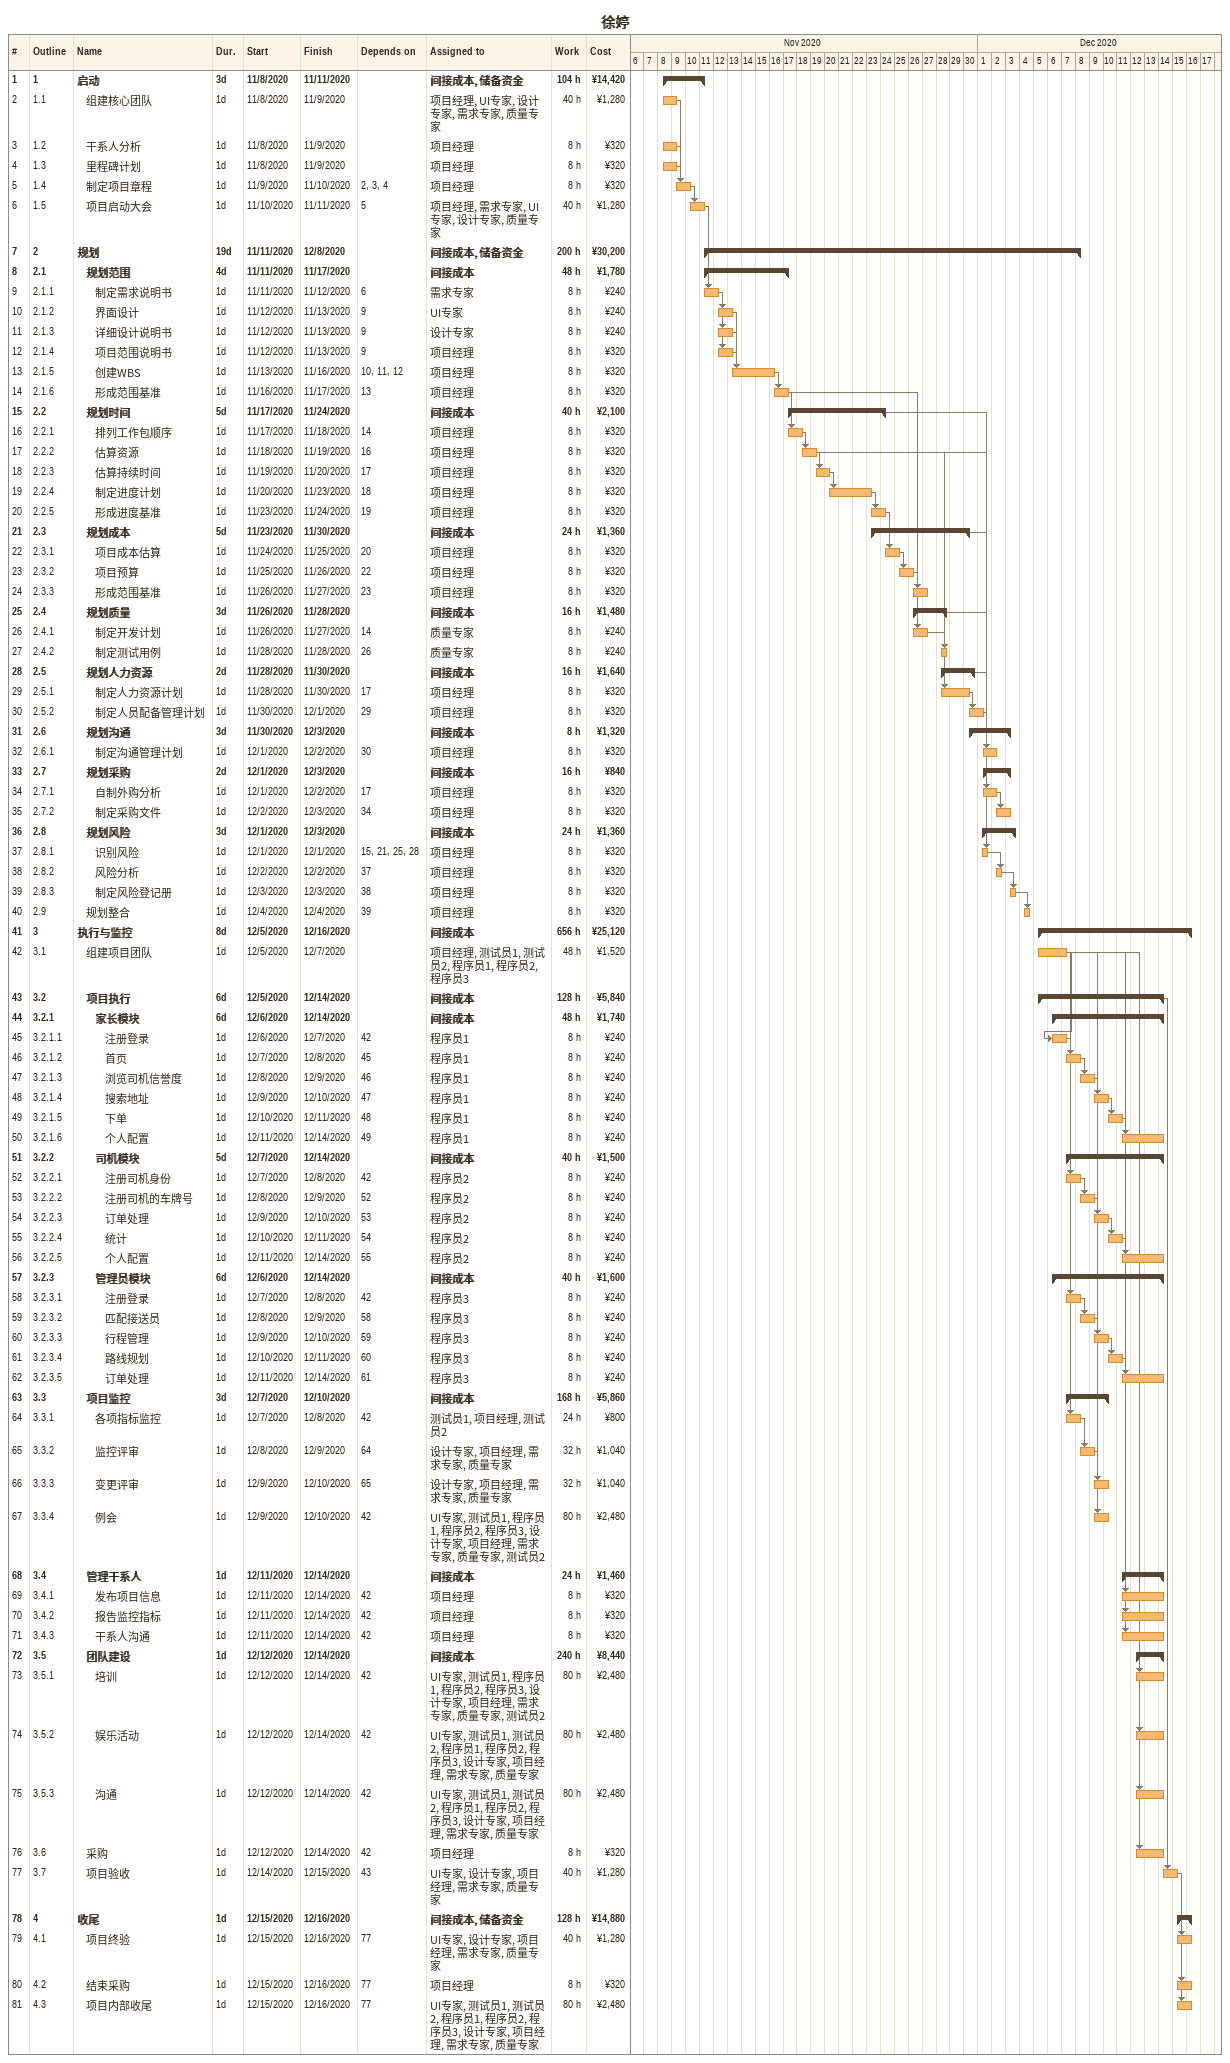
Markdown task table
徐婷

| ID | WBS | Task | Duration | Start | Finish | Predecessors | Resources | Work (h) | Cost (¥) |
|---|---|---|---|---|---|---|---|---|---|
| 1 | 1 | **启动** | 3d | 2020-11-08 | 2020-11-11 |  | 间接成本, 储备资金 | 104 | 14420 |
| 2 | 1.1 | 组建核心团队 | 1d | 2020-11-08 | 2020-11-09 |  | 项目经理, UI专家, 设计专家, 需求专家, 质量专家 | 40 | 1280 |
| 3 | 1.2 | 干系人分析 | 1d | 2020-11-08 | 2020-11-09 |  | 项目经理 | 8 | 320 |
| 4 | 1.3 | 里程碑计划 | 1d | 2020-11-08 | 2020-11-09 |  | 项目经理 | 8 | 320 |
| 5 | 1.4 | 制定项目章程 | 1d | 2020-11-09 | 2020-11-10 | 2, 3, 4 | 项目经理 | 8 | 320 |
| 6 | 1.5 | 项目启动大会 | 1d | 2020-11-10 | 2020-11-11 | 5 | 项目经理, 需求专家, UI专家, 设计专家, 质量专家 | 40 | 1280 |
| 7 | 2 | **规划** | 19d | 2020-11-11 | 2020-12-08 |  | 间接成本, 储备资金 | 200 | 30200 |
| 8 | 2.1 | **规划范围** | 4d | 2020-11-11 | 2020-11-17 |  | 间接成本 | 48 | 1780 |
| 9 | 2.1.1 | 制定需求说明书 | 1d | 2020-11-11 | 2020-11-12 | 6 | 需求专家 | 8 | 240 |
| 10 | 2.1.2 | 界面设计 | 1d | 2020-11-12 | 2020-11-13 | 9 | UI专家 | 8 | 240 |
| 11 | 2.1.3 | 详细设计说明书 | 1d | 2020-11-12 | 2020-11-13 | 9 | 设计专家 | 8 | 240 |
| 12 | 2.1.4 | 项目范围说明书 | 1d | 2020-11-12 | 2020-11-13 | 9 | 项目经理 | 8 | 320 |
| 13 | 2.1.5 | 创建WBS | 1d | 2020-11-13 | 2020-11-16 | 10, 11, 12 | 项目经理 | 8 | 320 |
| 14 | 2.1.6 | 形成范围基准 | 1d | 2020-11-16 | 2020-11-17 | 13 | 项目经理 | 8 | 320 |
| 15 | 2.2 | **规划时间** | 5d | 2020-11-17 | 2020-11-24 |  | 间接成本 | 40 | 2100 |
| 16 | 2.2.1 | 排列工作包顺序 | 1d | 2020-11-17 | 2020-11-18 | 14 | 项目经理 | 8 | 320 |
| 17 | 2.2.2 | 估算资源 | 1d | 2020-11-18 | 2020-11-19 | 16 | 项目经理 | 8 | 320 |
| 18 | 2.2.3 | 估算持续时间 | 1d | 2020-11-19 | 2020-11-20 | 17 | 项目经理 | 8 | 320 |
| 19 | 2.2.4 | 制定进度计划 | 1d | 2020-11-20 | 2020-11-23 | 18 | 项目经理 | 8 | 320 |
| 20 | 2.2.5 | 形成进度基准 | 1d | 2020-11-23 | 2020-11-24 | 19 | 项目经理 | 8 | 320 |
| 21 | 2.3 | **规划成本** | 5d | 2020-11-23 | 2020-11-30 |  | 间接成本 | 24 | 1360 |
| 22 | 2.3.1 | 项目成本估算 | 1d | 2020-11-24 | 2020-11-25 | 20 | 项目经理 | 8 | 320 |
| 23 | 2.3.2 | 项目预算 | 1d | 2020-11-25 | 2020-11-26 | 22 | 项目经理 | 8 | 320 |
| 24 | 2.3.3 | 形成范围基准 | 1d | 2020-11-26 | 2020-11-27 | 23 | 项目经理 | 8 | 320 |
| 25 | 2.4 | **规划质量** | 3d | 2020-11-26 | 2020-11-28 |  | 间接成本 | 16 | 1480 |
| 26 | 2.4.1 | 制定开发计划 | 1d | 2020-11-26 | 2020-11-27 | 14 | 质量专家 | 8 | 240 |
| 27 | 2.4.2 | 制定测试用例 | 1d | 2020-11-28 | 2020-11-28 | 26 | 质量专家 | 8 | 240 |
| 28 | 2.5 | **规划人力资源** | 2d | 2020-11-28 | 2020-11-30 |  | 间接成本 | 16 | 1640 |
| 29 | 2.5.1 | 制定人力资源计划 | 1d | 2020-11-28 | 2020-11-30 | 17 | 项目经理 | 8 | 320 |
| 30 | 2.5.2 | 制定人员配备管理计划 | 1d | 2020-11-30 | 2020-12-01 | 29 | 项目经理 | 8 | 320 |
| 31 | 2.6 | **规划沟通** | 3d | 2020-11-30 | 2020-12-03 |  | 间接成本 | 8 | 1320 |
| 32 | 2.6.1 | 制定沟通管理计划 | 1d | 2020-12-01 | 2020-12-02 | 30 | 项目经理 | 8 | 320 |
| 33 | 2.7 | **规划采购** | 2d | 2020-12-01 | 2020-12-03 |  | 间接成本 | 16 | 840 |
| 34 | 2.7.1 | 自制外购分析 | 1d | 2020-12-01 | 2020-12-02 | 17 | 项目经理 | 8 | 320 |
| 35 | 2.7.2 | 制定采购文件 | 1d | 2020-12-02 | 2020-12-03 | 34 | 项目经理 | 8 | 320 |
| 36 | 2.8 | **规划风险** | 3d | 2020-12-01 | 2020-12-03 |  | 间接成本 | 24 | 1360 |
| 37 | 2.8.1 | 识别风险 | 1d | 2020-12-01 | 2020-12-01 | 15, 21, 25, 28 | 项目经理 | 8 | 320 |
| 38 | 2.8.2 | 风险分析 | 1d | 2020-12-02 | 2020-12-02 | 37 | 项目经理 | 8 | 320 |
| 39 | 2.8.3 | 制定风险登记册 | 1d | 2020-12-03 | 2020-12-03 | 38 | 项目经理 | 8 | 320 |
| 40 | 2.9 | 规划整合 | 1d | 2020-12-04 | 2020-12-04 | 39 | 项目经理 | 8 | 320 |
| 41 | 3 | **执行与监控** | 8d | 2020-12-05 | 2020-12-16 |  | 间接成本 | 656 | 25120 |
| 42 | 3.1 | 组建项目团队 | 1d | 2020-12-05 | 2020-12-07 |  | 项目经理, 测试员1, 测试员2, 程序员1, 程序员2, 程序员3 | 48 | 1520 |
| 43 | 3.2 | **项目执行** | 6d | 2020-12-05 | 2020-12-14 |  | 间接成本 | 128 | 5840 |
| 44 | 3.2.1 | **家长模块** | 6d | 2020-12-06 | 2020-12-14 |  | 间接成本 | 48 | 1740 |
| 45 | 3.2.1.1 | 注册登录 | 1d | 2020-12-06 | 2020-12-07 | 42 | 程序员1 | 8 | 240 |
| 46 | 3.2.1.2 | 首页 | 1d | 2020-12-07 | 2020-12-08 | 45 | 程序员1 | 8 | 240 |
| 47 | 3.2.1.3 | 浏览司机信誉度 | 1d | 2020-12-08 | 2020-12-09 | 46 | 程序员1 | 8 | 240 |
| 48 | 3.2.1.4 | 搜索地址 | 1d | 2020-12-09 | 2020-12-10 | 47 | 程序员1 | 8 | 240 |
| 49 | 3.2.1.5 | 下单 | 1d | 2020-12-10 | 2020-12-11 | 48 | 程序员1 | 8 | 240 |
| 50 | 3.2.1.6 | 个人配置 | 1d | 2020-12-11 | 2020-12-14 | 49 | 程序员1 | 8 | 240 |
| 51 | 3.2.2 | **司机模块** | 5d | 2020-12-07 | 2020-12-14 |  | 间接成本 | 40 | 1500 |
| 52 | 3.2.2.1 | 注册司机身份 | 1d | 2020-12-07 | 2020-12-08 | 42 | 程序员2 | 8 | 240 |
| 53 | 3.2.2.2 | 注册司机的车牌号 | 1d | 2020-12-08 | 2020-12-09 | 52 | 程序员2 | 8 | 240 |
| 54 | 3.2.2.3 | 订单处理 | 1d | 2020-12-09 | 2020-12-10 | 53 | 程序员2 | 8 | 240 |
| 55 | 3.2.2.4 | 统计 | 1d | 2020-12-10 | 2020-12-11 | 54 | 程序员2 | 8 | 240 |
| 56 | 3.2.2.5 | 个人配置 | 1d | 2020-12-11 | 2020-12-14 | 55 | 程序员2 | 8 | 240 |
| 57 | 3.2.3 | **管理员模块** | 6d | 2020-12-06 | 2020-12-14 |  | 间接成本 | 40 | 1600 |
| 58 | 3.2.3.1 | 注册登录 | 1d | 2020-12-07 | 2020-12-08 | 42 | 程序员3 | 8 | 240 |
| 59 | 3.2.3.2 | 匹配接送员 | 1d | 2020-12-08 | 2020-12-09 | 58 | 程序员3 | 8 | 240 |
| 60 | 3.2.3.3 | 行程管理 | 1d | 2020-12-09 | 2020-12-10 | 59 | 程序员3 | 8 | 240 |
| 61 | 3.2.3.4 | 路线规划 | 1d | 2020-12-10 | 2020-12-11 | 60 | 程序员3 | 8 | 240 |
| 62 | 3.2.3.5 | 订单处理 | 1d | 2020-12-11 | 2020-12-14 | 61 | 程序员3 | 8 | 240 |
| 63 | 3.3 | **项目监控** | 3d | 2020-12-07 | 2020-12-10 |  | 间接成本 | 168 | 5860 |
| 64 | 3.3.1 | 各项指标监控 | 1d | 2020-12-07 | 2020-12-08 | 42 | 测试员1, 项目经理, 测试员2 | 24 | 800 |
| 65 | 3.3.2 | 监控评审 | 1d | 2020-12-08 | 2020-12-09 | 64 | 设计专家, 项目经理, 需求专家, 质量专家 | 32 | 1040 |
| 66 | 3.3.3 | 变更评审 | 1d | 2020-12-09 | 2020-12-10 | 65 | 设计专家, 项目经理, 需求专家, 质量专家 | 32 | 1040 |
| 67 | 3.3.4 | 例会 | 1d | 2020-12-09 | 2020-12-10 | 42 | UI专家, 测试员1, 程序员1, 程序员2, 程序员3, 设计专家, 项目经理, 需求专家, 质量专家, 测试员2 | 80 | 2480 |
| 68 | 3.4 | **管理干系人** | 1d | 2020-12-11 | 2020-12-14 |  | 间接成本 | 24 | 1460 |
| 69 | 3.4.1 | 发布项目信息 | 1d | 2020-12-11 | 2020-12-14 | 42 | 项目经理 | 8 | 320 |
| 70 | 3.4.2 | 报告监控指标 | 1d | 2020-12-11 | 2020-12-14 | 42 | 项目经理 | 8 | 320 |
| 71 | 3.4.3 | 干系人沟通 | 1d | 2020-12-11 | 2020-12-14 | 42 | 项目经理 | 8 | 320 |
| 72 | 3.5 | **团队建设** | 1d | 2020-12-12 | 2020-12-14 |  | 间接成本 | 240 | 8440 |
| 73 | 3.5.1 | 培训 | 1d | 2020-12-12 | 2020-12-14 | 42 | UI专家, 测试员1, 程序员1, 程序员2, 程序员3, 设计专家, 项目经理, 需求专家, 质量专家, 测试员2 | 80 | 2480 |
| 74 | 3.5.2 | 娱乐活动 | 1d | 2020-12-12 | 2020-12-14 | 42 | UI专家, 测试员1, 测试员2, 程序员1, 程序员2, 程序员3, 设计专家, 项目经理, 需求专家, 质量专家 | 80 | 2480 |
| 75 | 3.5.3 | 沟通 | 1d | 2020-12-12 | 2020-12-14 | 42 | UI专家, 测试员1, 测试员2, 程序员1, 程序员2, 程序员3, 设计专家, 项目经理, 需求专家, 质量专家 | 80 | 2480 |
| 76 | 3.6 | 采购 | 1d | 2020-12-12 | 2020-12-14 | 42 | 项目经理 | 8 | 320 |
| 77 | 3.7 | 项目验收 | 1d | 2020-12-14 | 2020-12-15 | 43 | UI专家, 设计专家, 项目经理, 需求专家, 质量专家 | 40 | 1280 |
| 78 | 4 | **收尾** | 1d | 2020-12-15 | 2020-12-16 |  | 间接成本, 储备资金 | 128 | 14880 |
| 79 | 4.1 | 项目终验 | 1d | 2020-12-15 | 2020-12-16 | 77 | UI专家, 设计专家, 项目经理, 需求专家, 质量专家 | 40 | 1280 |
| 80 | 4.2 | 结束采购 | 1d | 2020-12-15 | 2020-12-16 | 77 | 项目经理 | 8 | 320 |
| 81 | 4.3 | 项目内部收尾 | 1d | 2020-12-15 | 2020-12-16 | 77 | UI专家, 测试员1, 测试员2, 程序员1, 程序员2, 程序员3, 设计专家, 项目经理, 需求专家, 质量专家 | 80 | 2480 |
